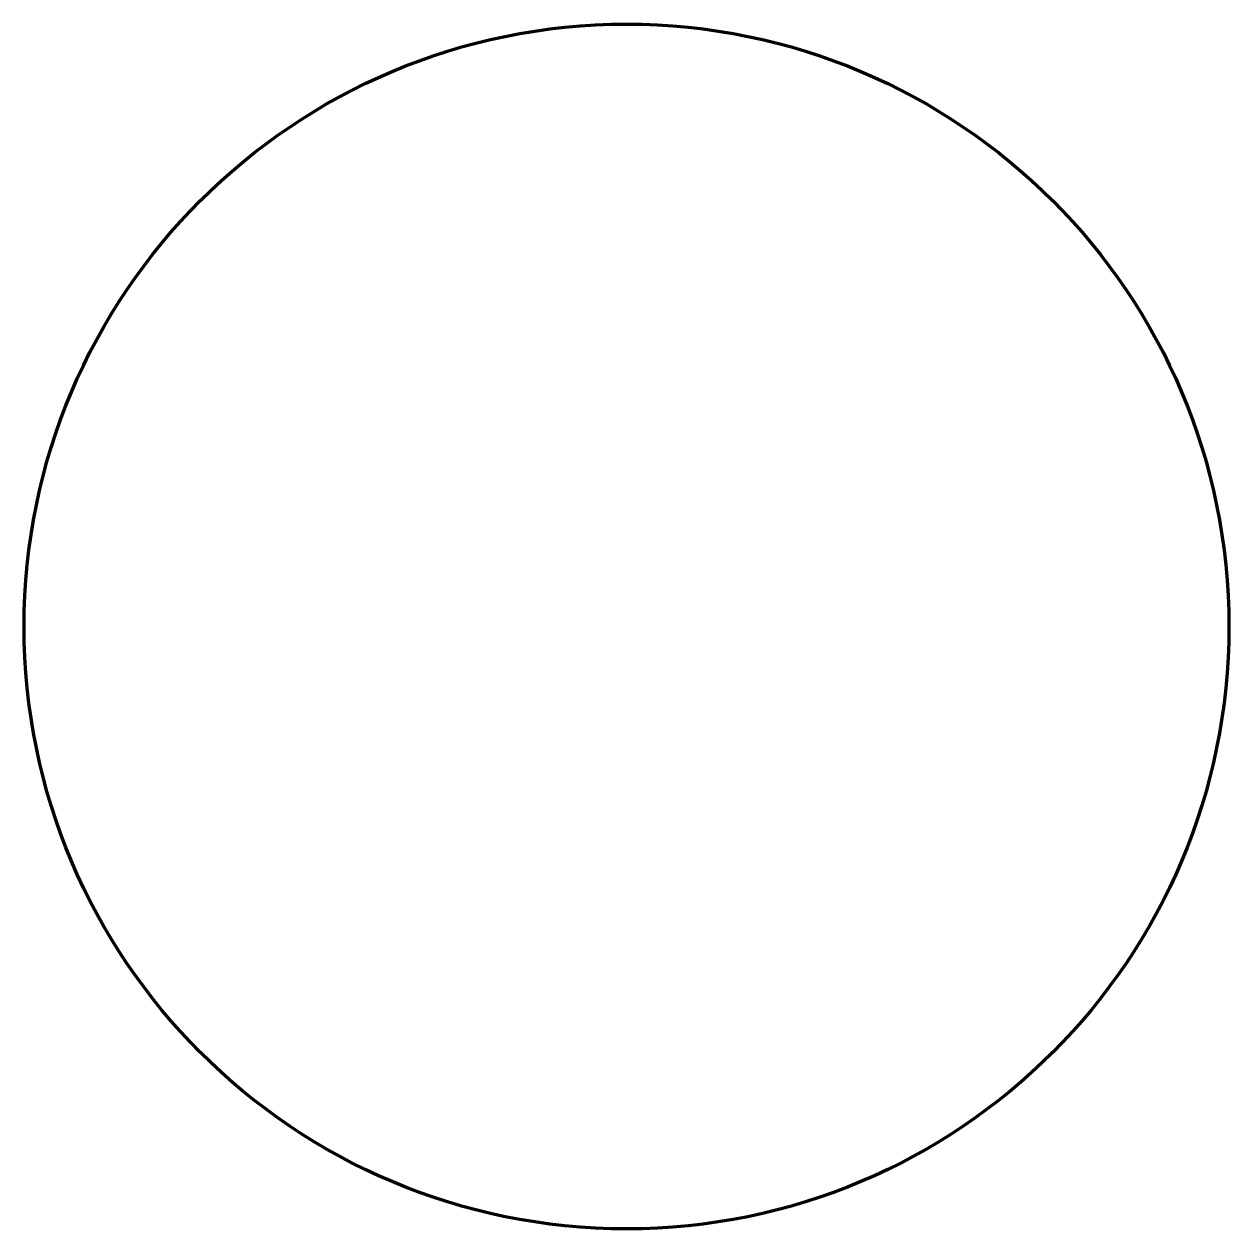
# Model space of a CAD drawing. Header units: inches. Extents: x 230 to 2230, y -250 to 1750.
import ezdxf

# ---------------------------------------------------------------- set-up
doc = ezdxf.new("R2010")
doc.units = ezdxf.units.IN
doc.header["$MEASUREMENT"] = 0
doc.layers.get('0').update_dxf_attribs({"color": 10, "lineweight": 120})

msp = doc.modelspace()

# ---------------------------------------------------------------- linework, layer by layer
msp.add_circle((1229.9, 750), 1000)

doc.saveas('drawing.dxf')
